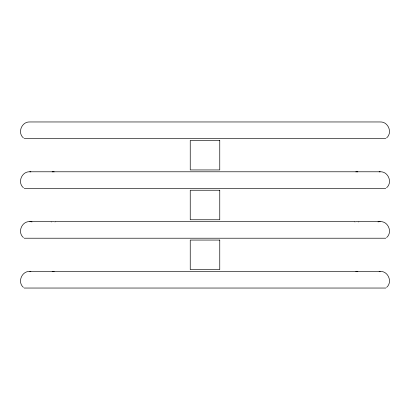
<?xml version="1.0" encoding="UTF-8"?>
<svg xmlns="http://www.w3.org/2000/svg" width="410" height="410" viewBox="0 0 410 410"><rect width="100%" height="100%" fill="white"/><g stroke="black" fill="none" stroke-linecap="round" stroke-linejoin="round"><path stroke-width="0.61" d="M386.609 137.914C392.79 132.681 388.255 121.473 380.198 121.96L29.802 121.96C21.745 121.473 17.21 132.681 23.39 137.914M386.609 187.739C392.79 182.506 388.255 171.293 380.198 171.785L29.802 171.785C21.745 171.293 17.21 182.506 23.39 187.739M386.609 237.559C392.79 232.326 388.255 221.118 380.198 221.61L358.817 221.61M386.609 287.384C392.79 282.152 388.255 270.943 380.198 271.43L29.802 271.43C21.745 270.943 17.21 282.152 23.39 287.384M377.999 221.897L379.137 221.682M380.198 171.785L379.137 171.857M51.183 221.61L29.802 221.61C21.745 221.118 17.21 232.326 23.39 237.559M379.04 221.682L380.198 221.61M380.198 271.43L379.137 271.502M24.185 138.57L385.815 138.57M30.863 171.857L29.802 171.785M24.185 188.39L385.815 188.39M55.263 221.61L354.737 221.61M24.185 238.215L385.815 238.215M30.863 271.502L29.802 271.43M24.185 288.04L385.815 288.04M29.802 221.61L30.96 221.682M30.863 221.682L32 221.897M52.172 271.502A9.225 8.041 -90 0 1 54.192 271.502M355.808 271.502A9.225 8.041 -90 0 1 357.827 271.502M51.183 221.897A9.225 8.041 -90 0 1 55.181 221.897M354.819 221.897A9.225 8.041 -90 0 1 358.817 221.897M52.172 171.857A9.225 8.041 -90 0 1 54.192 171.857M355.808 171.857A9.225 8.041 -90 0 1 357.827 171.857M219.76 140.415L190.24 140.415L190.24 169.94L219.76 169.94L219.76 140.415M219.76 190.24L190.24 190.24L190.24 219.76L219.76 219.76L219.76 190.24M219.76 240.06L190.24 240.06L190.24 269.585L219.76 269.585L219.76 240.06"/></g></svg>
